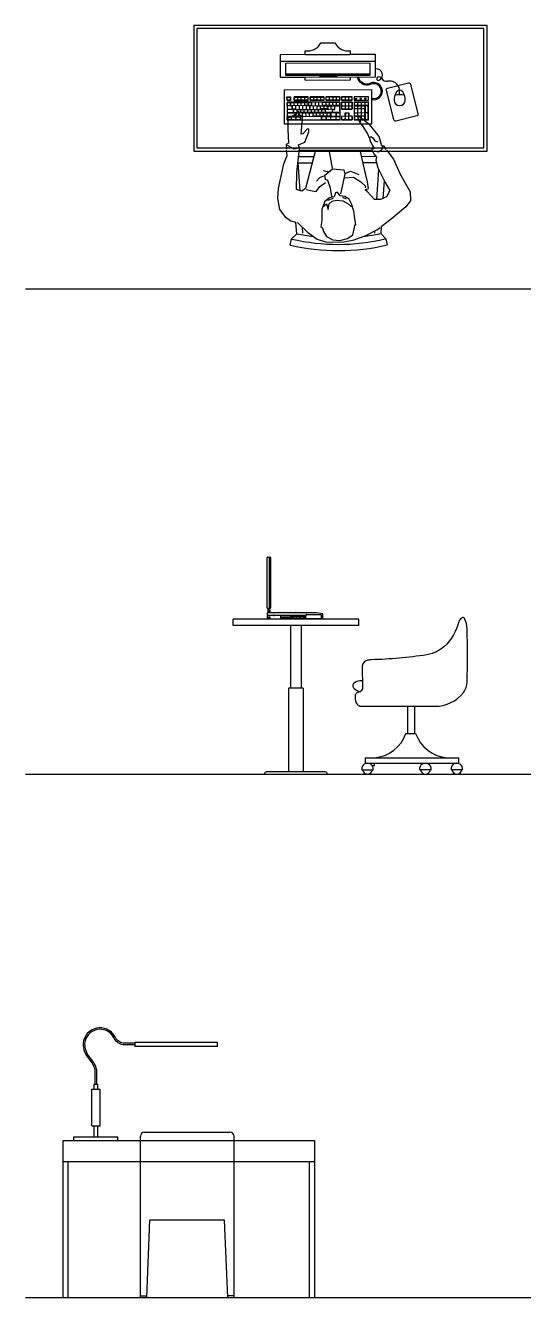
# Model space of a CAD drawing. Header units: millimetres. Extents: x 46 to 20372, y 30 to 14100.
# Drawn here: x 46 to 2423, y 7532 to 13607 of the extents above; entities that cross this region are included whole.
import ezdxf

# ---------------------------------------------------------------- set-up
doc = ezdxf.new("R2010")
doc.units = ezdxf.units.MM
doc.layers.get('0').update_dxf_attribs({"color": 250})

msp = doc.modelspace()

# ---------------------------------------------------------------- linework, layer by layer
for p, q in [((1455.5, 13523.8), (1523.2, 13524)), ((1261.6, 13435.9), (1717.5, 13436.7)), ((1381.4, 13467.7), (1381.4, 13486.2)), ((1381.4, 13467.7), (1594.3, 13468.1)), ((1597.5, 13468.1), (1597.4, 13486.6)), ((1287.2, 13375.8), (1692, 13376.4)), ((1381.6, 13360.8), (1717.6, 13361.3)), ((1381.6, 13346.2), (1381.6, 13360.8)), ((1381.6, 13346.2), (1597.7, 13346.6)), ((1597.7, 13346.6), (1597.7, 13361.1)), ((1281.7, 13300), (1697.8, 13300.7)), ((1281.9, 13134.9), (1281.7, 13300)), ((1294.4, 13266), (1311.3, 13266)), ((1294.5, 13249.1), (1294.4, 13266)), ((1311.3, 13249.2), (1294.5, 13249.1)), ((1295.4, 13265), (1310.3, 13265)), ((1295.4, 13250.1), (1295.4, 13265)), ((1310.3, 13250.1), (1295.4, 13250.1)), ((1310.3, 13265), (1310.3, 13250.1)), ((1311.3, 13266), (1311.3, 13249.2)), ((1395.4, 13266.2), (1328.1, 13266.1)), ((1328.1, 13266.1), (1328.1, 13249.2)), ((1328.1, 13249.2), (1395.4, 13249.3)), ((1329.1, 13265.1), (1394.4, 13265.2)), ((1329.1, 13250.2), (1329.1, 13265.1)), ((1394.4, 13250.3), (1329.1, 13250.2)), ((1343.9, 13265.1), (1344, 13250.3)), ((1360.8, 13265.1), (1360.8, 13250.3)), ((1379.6, 13250.3), (1379.6, 13265.2)), ((1394.4, 13265.2), (1394.4, 13250.3)), ((1395.4, 13249.3), (1395.4, 13266.2)), ((1471.8, 13266.3), (1404.5, 13266.2)), ((1404.5, 13266.2), (1404.5, 13249.3)), ((1404.5, 13249.3), (1471.9, 13249.5)), ((1405.5, 13265.2), (1437.2, 13265.3)), ((1405.5, 13250.4), (1405.5, 13265.2)), ((1437.2, 13250.4), (1405.5, 13250.4)), ((1420.4, 13265.2), (1420.4, 13250.4)), ((1437.2, 13265.3), (1437.2, 13250.4)), ((1439.2, 13265.3), (1470.9, 13265.3)), ((1470.9, 13250.5), (1439.2, 13250.4)), ((1454, 13265.3), (1454, 13250.4)), ((1470.9, 13265.3), (1470.9, 13250.5)), ((1471.9, 13249.5), (1471.8, 13266.3)), ((1547.1, 13266.4), (1479.8, 13266.3)), ((1479.8, 13266.3), (1479.8, 13249.5)), ((1479.8, 13249.5), (1547.1, 13249.6)), ((1480.8, 13265.3), (1512.5, 13265.4)), ((1480.8, 13250.5), (1480.8, 13265.3)), ((1495.7, 13250.5), (1480.8, 13250.5)), ((1497.6, 13250.5), (1497.6, 13265.4)), ((1512.5, 13250.5), (1497.6, 13250.5)), ((1514.5, 13250.5), (1514.5, 13265.4)), ((1514.5, 13265.4), (1546.1, 13265.4)), ((1546.2, 13250.6), (1514.5, 13250.5)), ((1529.3, 13265.4), (1529.3, 13250.6)), ((1546.1, 13265.4), (1546.2, 13250.6)), ((1547.1, 13249.6), (1547.1, 13266.4)), ((1605.6, 13266.5), (1555, 13266.4)), ((1555, 13266.4), (1555, 13249.6)), ((1555, 13249.6), (1605.7, 13249.7)), ((1556.1, 13250.6), (1556.1, 13265.5)), ((1556.1, 13265.5), (1604.6, 13265.5)), ((1604.6, 13250.7), (1556.1, 13250.6)), ((1573, 13250.6), (1572.9, 13265.5)), ((1589.8, 13250.7), (1589.8, 13265.5)), ((1604.6, 13265.5), (1604.6, 13250.7)), ((1605.7, 13249.7), (1605.6, 13266.5)), ((1683.6, 13266.6), (1614.9, 13266.5)), ((1614.9, 13266.5), (1614.9, 13249.7)), ((1614.9, 13249.7), (1683.6, 13249.8)), ((1620.2, 13258.5), (1620.2, 13256.1)), ((1620.2, 13258.5), (1628, 13258.5)), ((1620.2, 13256.1), (1628, 13256.1)), ((1628, 13256.1), (1628, 13258.5)), ((1649.9, 13258.6), (1642.1, 13258.6)), ((1642.1, 13258.6), (1642.1, 13256.1)), ((1642.1, 13256.1), (1649.9, 13256.1)), ((1649.9, 13256.1), (1649.9, 13258.6)), ((1672.8, 13258.6), (1665, 13258.6)), ((1665, 13258.6), (1665, 13256.2)), ((1665, 13256.2), (1672.8, 13256.2)), ((1672.8, 13256.2), (1672.8, 13258.6)), ((1683.6, 13249.8), (1683.6, 13266.6)), ((1697.8, 13300.7), (1698.1, 13135.6)), ((1831.5, 13301.1), (1832.5, 13301.1)), ((1832, 13276.5), (1832, 13297.7)), ((1832.5, 13297.7), (1832.5, 13301.1)), ((1547.2, 13240.9), (1294.5, 13240.5)), ((1294.5, 13240.5), (1294.6, 13155.4)), ((1318.6, 13222.7), (1295.4, 13222.7)), ((1295.4, 13222.7), (1295.5, 13208)), ((1295.5, 13239.6), (1327.1, 13239.6)), ((1295.5, 13224.7), (1295.5, 13239.6)), ((1385.8, 13223), (1295.5, 13224.7)), ((1295.5, 13208), (1318.6, 13208.1)), ((1325.1, 13206.1), (1295.5, 13206)), ((1295.5, 13206), (1295.5, 13191.1)), ((1295.5, 13191.1), (1325.2, 13191.2)), ((1333, 13188.8), (1295.5, 13188.8)), ((1295.5, 13188.8), (1295.6, 13173.9)), ((1310.3, 13239.6), (1310.3, 13224.8)), ((1312.3, 13224.8), (1312.3, 13239.6)), ((1318.6, 13208.1), (1318.6, 13222.7)), ((1320.5, 13208), (1320.4, 13222.8)), ((1335.3, 13208), (1320.5, 13208)), ((1325.2, 13191.2), (1325.1, 13206.1)), ((1326.9, 13206.1), (1352.1, 13208)), ((1326.9, 13191.2), (1326.9, 13206.1)), ((1366.7, 13188.8), (1326.9, 13191.2)), ((1329.1, 13239.6), (1344, 13239.7)), ((1329.1, 13224.8), (1329.1, 13239.6)), ((1333, 13173.9), (1333, 13188.8)), ((1344.4, 13191.2), (1334.8, 13180.1)), ((1335, 13188.7), (1335.6, 13156.5)), ((1335.3, 13222.9), (1335.3, 13208)), ((1341.7, 13206.1), (1341.7, 13191.3)), ((1343.7, 13206.1), (1459.5, 13206.3)), ((1343.7, 13191.3), (1343.7, 13206.1)), ((1350.3, 13195.8), (1344.4, 13191.2)), ((1346, 13239.7), (1377.6, 13239.7)), ((1346, 13224.8), (1346, 13239.7)), ((1349.9, 13188.8), (1349.9, 13173.9)), ((1358, 13175.5), (1350.3, 13195.8)), ((1352.1, 13222.9), (1352.1, 13208)), ((1354.1, 13208.1), (1354.1, 13222.9)), ((1360.5, 13191.3), (1360.5, 13206.1)), ((1375.4, 13191.3), (1360.5, 13191.3)), ((1360.8, 13239.7), (1360.8, 13224.8)), ((1362.8, 13224.8), (1362.8, 13239.7)), ((1366.7, 13188.8), (1366.7, 13173.9)), ((1368.7, 13188.8), (1501.4, 13189)), ((1368.7, 13173.9), (1368.7, 13188.8)), ((1368.9, 13222.9), (1369, 13208.1)), ((1375.4, 13206.2), (1375.4, 13191.3)), ((1495.2, 13191.5), (1375.4, 13191.3)), ((1377.6, 13239.7), (1377.7, 13224.9)), ((1379.6, 13239.7), (1411.3, 13239.8)), ((1394.5, 13224.9), (1379.6, 13224.9)), ((1383.5, 13188.8), (1383.6, 13174)), ((1385.8, 13223), (1385.8, 13208.1)), ((1387.7, 13223), (1461.8, 13225)), ((1392.2, 13206.2), (1392.2, 13191.3)), ((1394.2, 13191.3), (1394.2, 13206.2)), ((1394.5, 13239.7), (1394.5, 13224.9)), ((1396.5, 13224.9), (1396.4, 13239.7)), ((1411.3, 13224.9), (1396.5, 13224.9)), ((1402.4, 13174), (1402.4, 13188.9)), ((1402.6, 13223), (1402.6, 13208.1)), ((1404.6, 13208.1), (1404.6, 13223)), ((1409, 13206.2), (1409.1, 13191.4)), ((1411.3, 13239.8), (1411.3, 13224.9)), ((1413.3, 13224.9), (1413.3, 13239.8)), ((1417.2, 13188.9), (1417.2, 13174)), ((1419.4, 13223), (1419.5, 13208.2)), ((1425.9, 13206.2), (1425.9, 13191.4)), ((1430.1, 13224.9), (1430.1, 13239.8)), ((1434, 13188.9), (1434.1, 13174.1)), ((1436.3, 13223), (1436.3, 13208.2)), ((1438.2, 13223), (1453.1, 13223.1)), ((1444.7, 13191.4), (1444.7, 13206.3)), ((1445, 13239.8), (1445, 13225)), ((1447, 13225), (1446.9, 13239.8)), ((1450.9, 13188.9), (1450.9, 13174.1)), ((1452.8, 13188.9), (1467.7, 13189)), ((1453.1, 13223.1), (1453.1, 13208.2)), ((1455.1, 13223.1), (1486.7, 13223.1)), ((1455.1, 13208.2), (1455.1, 13223.1)), ((1486.8, 13208.3), (1455.1, 13208.2)), ((1459.5, 13206.3), (1459.5, 13191.4)), ((1459.5, 13206.3), (1478.3, 13206.3)), ((1463.8, 13239.9), (1478.6, 13239.9)), ((1463.8, 13225), (1463.8, 13239.9)), ((1512.3, 13225.1), (1463.8, 13225)), ((1467.7, 13189), (1467.7, 13174.1)), ((1471.9, 13208.2), (1471.9, 13223.1)), ((1476.4, 13206.3), (1476.4, 13191.5)), ((1478.3, 13206.3), (1520.4, 13208.3)), ((1480.6, 13225), (1480.6, 13239.9)), ((1480.6, 13239.9), (1495.4, 13239.9)), ((1484.5, 13189), (1484.5, 13174.1)), ((1486.7, 13223.1), (1486.8, 13208.3)), ((1488.7, 13223.1), (1520.4, 13223.2)), ((1488.7, 13223.1), (1488.8, 13206.8)), ((1510, 13191.5), (1495.2, 13191.5)), ((1495.4, 13239.9), (1495.5, 13225.1)), ((1497.4, 13239.9), (1512.3, 13239.9)), ((1497.4, 13225.1), (1497.4, 13239.9)), ((1503.3, 13156.8), (1501.4, 13189)), ((1529.2, 13189), (1503.3, 13188.9)), ((1503.3, 13188.9), (1503.3, 13174.6)), ((1505.6, 13208.3), (1505.6, 13223.1)), ((1510, 13206.4), (1510, 13191.5)), ((1511.6, 13191.6), (1511.6, 13206.3)), ((1511.6, 13206.3), (1522.3, 13206.3)), ((1546.3, 13191.6), (1511.9, 13191.6)), ((1512.3, 13239.9), (1512.3, 13225.1)), ((1514.3, 13239.9), (1545.9, 13240)), ((1529.1, 13225.1), (1514.3, 13225.1)), ((1520.4, 13223.2), (1520.4, 13208.3)), ((1522.2, 13223.1), (1545.9, 13223.2)), ((1522.3, 13206.3), (1522.2, 13223.1)), ((1529.1, 13240), (1529.1, 13225.1)), ((1529.2, 13174.6), (1529.2, 13189)), ((1546, 13225.1), (1531.1, 13225.1)), ((1531.4, 13189.1), (1546.2, 13189.1)), ((1531.4, 13174.2), (1531.4, 13189.1)), ((1545.9, 13240), (1546, 13225.1)), ((1546.2, 13223.2), (1546.3, 13191.6)), ((1546.2, 13189.1), (1546.3, 13174.2)), ((1547.4, 13155.8), (1547.2, 13240.9)), ((1605.8, 13241.4), (1555, 13241.3)), ((1555, 13241.3), (1555, 13206.9)), ((1555, 13206.9), (1605.9, 13207)), ((1556.2, 13225.2), (1556.1, 13240)), ((1556.1, 13240), (1571, 13240)), ((1556.2, 13222.9), (1604.7, 13223)), ((1556.2, 13208), (1556.2, 13222.9)), ((1604.7, 13208.1), (1556.2, 13208)), ((1573.1, 13189.1), (1571.1, 13157.1)), ((1572.1, 13190), (1588.9, 13190.1)), ((1572.1, 13173.4), (1572.1, 13190)), ((1573, 13240), (1587.8, 13240.1)), ((1573, 13208.1), (1573, 13240)), ((1573.1, 13189.1), (1587.9, 13189.1)), ((1587.9, 13189.1), (1587.9, 13174.2)), ((1588.9, 13190.1), (1588.9, 13173.4)), ((1589.8, 13240.1), (1604.7, 13240.1)), ((1589.8, 13225.2), (1589.8, 13240.1)), ((1589.9, 13208.1), (1589.8, 13222.9)), ((1604.7, 13240.1), (1604.7, 13225.2)), ((1604.7, 13223), (1604.7, 13208.1)), ((1605.9, 13207), (1605.8, 13241.4)), ((1683.5, 13241.5), (1614.7, 13241.4)), ((1614.7, 13241.4), (1614.9, 13155.7)), ((1616.3, 13239.9), (1664.8, 13240)), ((1616.3, 13225.1), (1616.3, 13239.9)), ((1631.2, 13225.1), (1616.3, 13225.1)), ((1616.3, 13223), (1648, 13223)), ((1616.4, 13174.3), (1616.3, 13223)), ((1648, 13208.2), (1616.4, 13208.1)), ((1616.4, 13189.1), (1631.2, 13189.2)), ((1631.2, 13239.9), (1631.2, 13225.1)), ((1681.7, 13225.2), (1633.2, 13225.1)), ((1633.2, 13174.3), (1633.2, 13223)), ((1633.2, 13189.2), (1664.9, 13191.4)), ((1648, 13240), (1648, 13225.1)), ((1648, 13223), (1648.1, 13174.3)), ((1650, 13225.1), (1650, 13240)), ((1650, 13223), (1664.8, 13223.1)), ((1664.9, 13208.2), (1650, 13208.2)), ((1664.8, 13223.1), (1664.9, 13174.4)), ((1666.8, 13240), (1681.6, 13240)), ((1666.8, 13225.1), (1666.8, 13240)), ((1666.8, 13223), (1666.9, 13157.6)), ((1681.6, 13223), (1666.8, 13223)), ((1681.7, 13189.2), (1666.8, 13189.2)), ((1681.6, 13240), (1681.7, 13225.2)), ((1681.7, 13157.6), (1681.6, 13223)), ((1683.7, 13155.9), (1683.5, 13241.5)), ((1698.1, 13135.6), (1281.9, 13134.9)), ((1294.6, 13155.4), (1547.4, 13155.8)), ((1295.5, 13171.3), (1356.6, 13171.4)), ((1295.5, 13156.5), (1295.5, 13171.3)), ((1335.6, 13156.5), (1295.5, 13156.5)), ((1295.6, 13173.9), (1333, 13173.9)), ((1298.4, 13165), (1298.1, 13110.8)), ((1316.7, 13170.5), (1298.4, 13165)), ((1316.5, 13156.5), (1316.5, 13171.4)), ((1322.5, 13177.2), (1316.7, 13170.5)), ((1334.8, 13180.1), (1322.5, 13177.2)), ((1349.9, 13173.9), (1335.1, 13173.9)), ((1337.5, 13156.5), (1337.5, 13171.4)), ((1356.6, 13156.6), (1337.5, 13156.5)), ((1366.7, 13173.9), (1351.9, 13173.9)), ((1356.6, 13171.4), (1356.6, 13156.6)), ((1370.5, 13176.4), (1358, 13175.5)), ((1459.5, 13171.6), (1358.6, 13171.4)), ((1358.6, 13171.4), (1358.7, 13156.6)), ((1358.7, 13156.6), (1459.5, 13156.8)), ((1362.2, 13088.3), (1370.5, 13176.4)), ((1467.7, 13174.1), (1419.2, 13174)), ((1459.5, 13156.8), (1459.5, 13171.6)), ((1461.2, 13171.6), (1501.3, 13171.7)), ((1461.2, 13156.7), (1461.2, 13171.6)), ((1501.4, 13156.8), (1461.2, 13156.7)), ((1501.4, 13174.2), (1469.7, 13174.1)), ((1480.3, 13171.6), (1480.4, 13156.8)), ((1482.2, 13156.8), (1482.2, 13171.6)), ((1501.3, 13171.7), (1501.4, 13156.8)), ((1503.3, 13174.6), (1546.3, 13174.2)), ((1503.3, 13171.7), (1526.8, 13171.7)), ((1526.8, 13156.9), (1503.3, 13156.8)), ((1526.8, 13171.7), (1526.8, 13156.9)), ((1528.5, 13171.7), (1546.2, 13171.7)), ((1528.5, 13156.9), (1528.5, 13171.7)), ((1546.3, 13156.9), (1528.5, 13156.9)), ((1546.2, 13171.7), (1546.3, 13156.9)), ((1554.9, 13173.4), (1555, 13155.6)), ((1604.8, 13172), (1554.9, 13173.4)), ((1555, 13155.6), (1606.1, 13155.7)), ((1556.3, 13157.1), (1556.3, 13171.9)), ((1571.1, 13157.1), (1556.3, 13157.1)), ((1573.1, 13157.1), (1573.1, 13171.9)), ((1604.8, 13157.1), (1573.1, 13157.1)), ((1587.9, 13172), (1588, 13157.1)), ((1606.1, 13173.5), (1588.9, 13173.4)), ((1604.8, 13172), (1604.8, 13157.1)), ((1606.1, 13155.7), (1606.1, 13173.5)), ((1614.9, 13155.7), (1683.7, 13155.9)), ((1648.1, 13174.3), (1616.4, 13174.3)), ((1648.1, 13172.4), (1616.4, 13172.3)), ((1616.4, 13172.3), (1616.4, 13157.4)), ((1616.4, 13157.4), (1648.1, 13157.5)), ((1637.4, 13172.7), (1631.7, 13166)), ((1631.7, 13166), (1647.5, 13148.4)), ((1647.5, 13148.4), (1637, 13149.7)), ((1637, 13149.7), (1653, 13130)), ((1690.3, 13132.7), (1637.4, 13172.7)), ((1648.1, 13157.5), (1648.1, 13172.4)), ((1664.9, 13174.4), (1650.1, 13174.3)), ((1650.1, 13157.5), (1650.1, 13172.4)), ((1664.9, 13157.6), (1650.1, 13157.5)), ((1653, 13130), (1678.8, 13090.2)), ((1664.9, 13172.4), (1664.9, 13157.6)), ((1666.9, 13157.6), (1681.7, 13157.6)), ((1733.9, 13077.5), (1690.3, 13132.7)), ((1298.1, 13110.8), (1300.8, 13044.2)), ((1370.5, 13088.9), (1362.2, 13088.3)), ((1391.7, 13113.3), (1370.5, 13088.9)), ((1379.6, 13049.9), (1398.9, 13099.2)), ((1398, 13111.7), (1391.7, 13113.3)), ((1398.9, 13099.2), (1398, 13111.7)), ((1678.8, 13090.2), (1688.7, 13067.9)), ((1688.7, 13067.9), (1691.7, 13055.7)), ((1690.1, 13071), (1696, 13076.7)), ((1696, 13076.7), (1703.9, 13069.8)), ((1703.9, 13069.8), (1714.4, 13055.8)), ((1747.5, 13032.6), (1733.9, 13077.5)), ((1300.8, 13044.2), (1290.7, 13039.3)), ((1290.7, 13039.3), (1292.4, 13016.6)), ((1294.6, 12985.4), (1292.7, 13011.3)), ((1327.9, 13015.9), (1296.4, 13033.5)), ((1346.2, 13021.4), (1327.9, 13015.9)), ((1342, 12905.4), (1354.7, 13018.9)), ((1349.2, 13037.3), (1379.6, 13049.9)), ((1354.7, 13018.9), (1349.2, 13037.3)), ((1353.9, 13011.4), (1699.2, 13011.9)), ((1430.4, 13011.5), (1382.9, 12829.1)), ((1494.6, 13011.6), (1498, 12995.8)), ((1663.9, 12920.2), (1643.8, 13011.8)), ((1691.7, 13055.7), (1701.5, 13035.5)), ((1710.8, 13021.6), (1699, 13012.4)), ((1699, 13012.4), (1708.6, 12994.3)), ((1701.5, 13035.5), (1710.8, 13021.6)), ((1728.9, 13002), (1709.8, 13006.9)), ((1714.4, 13055.8), (1728.5, 13051.5)), ((1744.9, 13011.5), (1728.9, 13002)), ((1749.9, 13028.6), (1744.9, 13011.5)), ((1758, 13031.2), (1747.5, 13032.6)), ((1768.2, 13015.1), (1758, 13031.2)), ((1770.1, 13012), (1776.8, 13001.3)), ((1253.8, 12828.1), (1278.6, 12946.7)), ((1278.6, 12946.7), (1294.6, 12985.4)), ((1356.8, 12818.1), (1347.7, 12951.4)), ((1348.5, 12951.4), (1414.8, 12951.5)), ((1350.5, 12981.4), (1422.6, 12981.5)), ((1498, 12995.8), (1509.3, 12925.8)), ((1650.4, 12981.9), (1719.3, 12982)), ((1657, 12951.9), (1722, 12952)), ((1708.6, 12994.3), (1722.2, 12978.6)), ((1722.2, 12978.6), (1719.1, 12963.8)), ((1719.1, 12963.8), (1728, 12926.9)), ((1776.8, 13001.3), (1802.2, 12967.7)), ((1802.2, 12967.7), (1834.4, 12897)), ((1339.6, 12823.9), (1342, 12905.4)), ((1468.3, 12887.4), (1450.1, 12879.8)), ((1494.1, 12905.9), (1466.6, 12912.3)), ((1474.3, 12892), (1511.7, 12921.8)), ((1477.8, 12871.4), (1474.3, 12892)), ((1511.7, 12921.8), (1566.2, 12917.3)), ((1569.8, 12896.7), (1549.4, 12803.5)), ((1566.2, 12917.3), (1569.8, 12896.7)), ((1571, 12880.1), (1612.4, 12883.1)), ((1575.7, 12901.3), (1597.9, 12911.3)), ((1597.9, 12911.3), (1636.5, 12895.3)), ((1612.4, 12883.1), (1647.4, 12860.6)), ((1678.6, 12860.8), (1663.9, 12920.2)), ((1731.5, 12919.8), (1722.1, 12775.6)), ((1728, 12926.9), (1762.3, 12856.4)), ((1834.4, 12897), (1882.1, 12812.8)), ((1251, 12780), (1253.8, 12828.1)), ((1365.2, 12815.3), (1339.6, 12823.9)), ((1382.9, 12829.1), (1365.2, 12815.3)), ((1385.5, 12823), (1415.1, 12816.8)), ((1434, 12814), (1451, 12838.2)), ((1450.1, 12879.8), (1434.6, 12864.1)), ((1451, 12838.2), (1478.9, 12856.8)), ((1488.6, 12865.9), (1477.8, 12871.4)), ((1501.7, 12829.3), (1488.6, 12865.9)), ((1508.7, 12790.2), (1501.7, 12829.3)), ((1647.4, 12860.6), (1669.7, 12839.3)), ((1666.8, 12822.4), (1683.1, 12827.7)), ((1677.7, 12814.8), (1666.8, 12822.4)), ((1669.7, 12839.3), (1668.3, 12830.8)), ((1683.1, 12827.7), (1678.6, 12860.8)), ((1758, 12865.2), (1752.5, 12780.6)), ((1762.3, 12856.4), (1785.8, 12818.4)), ((1261, 12728.6), (1251, 12780)), ((1415.1, 12816.8), (1434, 12814)), ((1474.9, 12766.9), (1460.3, 12730)), ((1496.7, 12783), (1474.9, 12766.9)), ((1489.6, 12773), (1515.7, 12781.9)), ((1494.9, 12755.9), (1509.9, 12767.6)), ((1519, 12789.1), (1496.7, 12783)), ((1509.9, 12767.6), (1530.6, 12772.6)), ((1526.1, 12808.1), (1519, 12789.1)), ((1536, 12810.2), (1526.1, 12808.1)), ((1530.6, 12772.6), (1560.7, 12769.5)), ((1548, 12793.4), (1536, 12810.2)), ((1571.2, 12790.5), (1548, 12793.4)), ((1559, 12786.4), (1576.4, 12779.2)), ((1560.7, 12769.5), (1586.4, 12755.4)), ((1590.9, 12777.3), (1571.2, 12790.5)), ((1602.9, 12755.2), (1590.9, 12777.3)), ((1711.8, 12775.6), (1677.7, 12814.8)), ((1741, 12775.6), (1711.8, 12775.6)), ((1769.3, 12788.1), (1741, 12775.6)), ((1785.8, 12818.4), (1769.3, 12788.1)), ((1883.1, 12769.1), (1862.3, 12740.5)), ((1882.1, 12812.8), (1883.1, 12769.1)), ((1290.9, 12689), (1261, 12728.6)), ((1460.3, 12730), (1460.6, 12676.2)), ((1466, 12741.5), (1482.6, 12755)), ((1482.6, 12755), (1491.6, 12727.5)), ((1491.6, 12727.5), (1494.9, 12755.9)), ((1586.4, 12755.4), (1601.5, 12740.7)), ((1613.7, 12720.6), (1602.9, 12755.2)), ((1618.3, 12685.4), (1613.7, 12720.6)), ((1862.3, 12740.5), (1791.5, 12681.2)), ((1313, 12671.8), (1290.9, 12689)), ((1337.1, 12666.1), (1313, 12671.8)), ((1340.7, 12612.6), (1337.1, 12666.1)), ((1341.1, 12665.2), (1346.9, 12663.8)), ((1346.9, 12663.8), (1391.8, 12619.1)), ((1370.7, 12614.7), (1368.8, 12642)), ((1460.6, 12676.2), (1456.5, 12646.7)), ((1456.5, 12646.7), (1463.1, 12640.9)), ((1463.1, 12640.9), (1468.6, 12622.5)), ((1609.3, 12607.6), (1617.3, 12641.6)), ((1617.3, 12641.6), (1618.5, 12654.2)), ((1622.6, 12654.5), (1618.3, 12685.4)), ((1618.5, 12654.2), (1622.6, 12654.5)), ((1726.3, 12632.7), (1739.6, 12642.6)), ((1743.7, 12645.7), (1741.6, 12613.3)), ((1791.5, 12681.2), (1743.7, 12645.7)), ((1309.4, 12558.1), (1316.2, 12587.3)), ((1316.2, 12587.3), (1340.7, 12612.6)), ((1391.8, 12619.1), (1437.9, 12587)), ((1437.9, 12587), (1482.7, 12571.4)), ((1468.6, 12622.5), (1482.9, 12598.5)), ((1482.9, 12598.5), (1513.1, 12584)), ((1513.1, 12584), (1546.7, 12580.2)), ((1546.7, 12580.2), (1583.5, 12589.1)), ((1565.9, 12573.2), (1615.2, 12583)), ((1583.5, 12589.1), (1609.3, 12607.6)), ((1615.2, 12583), (1670, 12603.7)), ((1670, 12603.7), (1726.3, 12632.7)), ((1712.3, 12625.5), (1711.6, 12615.2)), ((1741.6, 12613.3), (1766.2, 12588.1)), ((1766.2, 12588.1), (1773.1, 12558.9)), ((1482.7, 12571.4), (1565.9, 12573.2)), ((46.1, 12349.5), (20372.3, 12349.5)), ((1199.4, 10825.3), (1199.4, 11065.3)), ((1202.4, 11068.3), (1213.4, 11068.3)), ((1209.4, 11068.3), (1209.4, 10802.3)), ((1216.4, 11065.3), (1216.4, 10825.3)), ((1213.4, 10822.3), (1202.4, 10822.3)), ((1203.4, 10822.3), (1203.4, 10802.3)), ((1211.4, 10814.3), (1211.4, 10822.3)), ((1636.8, 10771.7), (1036.8, 10771.7)), ((1036.8, 10741.7), (1036.8, 10771.7)), ((1434.9, 10802.3), (1199.4, 10802.3)), ((1199.4, 10802.3), (1199.4, 10772.3)), ((1229.5, 10789.6), (1199.4, 10789.6)), ((1205.2, 10779.6), (1207.5, 10781.8)), ((1205.2, 10779.8), (1205.2, 10779.2)), ((1205.5, 10778.1), (1209.3, 10781.8)), ((1206.5, 10777.3), (1211, 10781.8)), ((1212.8, 10781.8), (1207.2, 10781.8)), ((1207.2, 10777.2), (1212.8, 10777.2)), ((1208.1, 10777.2), (1212.8, 10781.8)), ((1209.9, 10777.2), (1214.1, 10781.4)), ((1211.6, 10777.2), (1214.8, 10780.3)), ((1213.6, 10777.3), (1214.7, 10778.4)), ((1214.8, 10779.2), (1214.8, 10779.8)), ((1231, 10789.5), (1232.8, 10791.2)), ((1231.8, 10788.4), (1233.8, 10790.5)), ((1384.6, 10789.6), (1235.5, 10789.6)), ((1243.3, 10802.3), (1243.8, 10803.7)), ((1257.3, 10803.7), (1257.8, 10802.3)), ((1261.3, 10802.3), (1261.8, 10803.7)), ((1263.3, 10789.6), (1263.3, 10781.3)), ((1263.3, 10781.3), (1318.2, 10781.6)), ((1264.7, 10777.1), (1265.5, 10778)), ((1264.9, 10775.6), (1267, 10777.7)), ((1266.2, 10775.1), (1267.6, 10776.5)), ((1267.3, 10785.9), (1267.3, 10789.6)), ((1271.3, 10785.9), (1271.3, 10789.6)), ((1274.6, 10776.4), (1276.2, 10778.1)), ((1275.2, 10775.4), (1277.3, 10777.4)), ((1275.3, 10803.7), (1275.8, 10802.3)), ((1279.3, 10802.3), (1279.8, 10803.7)), ((1279.3, 10785.9), (1279.3, 10789.6)), ((1283.8, 10785.9), (1283.8, 10789.6)), ((1284.7, 10776), (1286.7, 10778)), ((1285.7, 10775.2), (1287.5, 10777)), ((1287.8, 10785.9), (1287.8, 10789.6)), ((1293.3, 10803.7), (1293.8, 10802.3)), ((1294.4, 10773.7), (1294.4, 10779.7)), ((1294.4, 10779.7), (1318.2, 10776.5)), ((1295.3, 10785.9), (1295.3, 10789.6)), ((1297.3, 10802.3), (1297.8, 10803.7)), ((1299.8, 10785.9), (1299.8, 10789.6)), ((1303.3, 10785.9), (1303.3, 10789.6)), ((1307.8, 10785.9), (1307.8, 10789.6)), ((1311.3, 10803.7), (1311.8, 10802.3)), ((1313.6, 10775.2), (1313.6, 10789.6)), ((1315.3, 10802.3), (1315.8, 10803.7)), ((1319.5, 10789.6), (1319.5, 10775.2)), ((1321.8, 10788.3), (1323.1, 10789.6)), ((1321.8, 10786.6), (1324.9, 10789.6)), ((1321.8, 10775.2), (1321.8, 10789.6)), ((1321.8, 10784.8), (1323.7, 10786.7)), ((1321.8, 10783), (1323.7, 10784.9)), ((1321.8, 10781.3), (1324.2, 10783.6)), ((1321.8, 10779.5), (1325.1, 10782.7)), ((1321.8, 10775.9), (1323.7, 10777.8)), ((1322.8, 10775.2), (1324.5, 10776.8)), ((1324.5, 10775.2), (1325.5, 10776.2)), ((1374.1, 10782.7), (1324.7, 10782.7)), ((1324.7, 10776.2), (1374.1, 10776.2)), ((1325.6, 10788.6), (1326.6, 10789.6)), ((1326.1, 10782), (1326.8, 10782.7)), ((1328.1, 10775.2), (1329.1, 10776.2)), ((1329.2, 10788.6), (1330.2, 10789.6)), ((1329.3, 10803.7), (1329.8, 10802.3)), ((1329.7, 10782), (1330.4, 10782.7)), ((1329.8, 10775.2), (1330.8, 10776.2)), ((1330.9, 10788.6), (1331.9, 10789.6)), ((1331.6, 10775.2), (1332.6, 10776.2)), ((1333.2, 10782), (1333.9, 10782.7)), ((1333.3, 10802.3), (1333.8, 10803.7)), ((1333.4, 10775.2), (1334.4, 10776.2)), ((1334.5, 10788.6), (1335.5, 10789.6)), ((1335.1, 10775.2), (1336.1, 10776.2)), ((1336.2, 10788.6), (1337.2, 10789.6)), ((1336.9, 10775.2), (1337.9, 10776.2)), ((1338.5, 10782), (1339.2, 10782.7)), ((1339.8, 10788.6), (1340.8, 10789.6)), ((1340.5, 10775.2), (1341.5, 10776.2)), ((1343.3, 10788.6), (1344.3, 10789.6)), ((1345.1, 10788.6), (1346.1, 10789.6)), ((1345.6, 10782), (1346.3, 10782.7)), ((1345.8, 10775.2), (1346.8, 10776.2)), ((1347.3, 10803.7), (1347.8, 10802.3)), ((1348.6, 10788.6), (1349.6, 10789.6)), ((1349.3, 10775.2), (1350.3, 10776.2)), ((1350.4, 10788.6), (1351.4, 10789.6)), ((1350.9, 10782), (1351.6, 10782.7)), ((1351.1, 10775.2), (1352.1, 10776.2)), ((1352.7, 10782), (1353.3, 10782.7)), ((1355.7, 10788.6), (1356.7, 10789.6)), ((1356.2, 10782), (1356.9, 10782.7)), ((1356.4, 10775.2), (1357.4, 10776.2)), ((1357.5, 10788.6), (1358.5, 10789.6)), ((1358, 10782), (1358.6, 10782.7)), ((1358.1, 10775.2), (1359.1, 10776.2)), ((1359.9, 10775.2), (1360.9, 10776.2)), ((1361, 10788.6), (1362, 10789.6)), ((1361.7, 10775.2), (1362.7, 10776.2)), ((1362.8, 10788.6), (1363.8, 10789.6)), ((1363.3, 10782), (1363.9, 10782.7)), ((1364.5, 10788.6), (1365.5, 10789.6)), ((1365.2, 10775.2), (1366.2, 10776.2)), ((1366.8, 10782), (1367.5, 10782.7)), ((1368.1, 10788.6), (1369.1, 10789.6)), ((1368.7, 10775.2), (1369.7, 10776.2)), ((1370.5, 10775.2), (1371.5, 10776.2)), ((1371.6, 10788.6), (1372.6, 10789.6)), ((1372.1, 10782), (1372.8, 10782.7)), ((1372.3, 10775.2), (1373.3, 10776.2)), ((1373.4, 10788.6), (1374.4, 10789.6)), ((1373.9, 10782), (1377, 10785.2)), ((1374, 10775.2), (1377, 10778.1)), ((1374.4, 10787.9), (1376.1, 10789.6)), ((1374.7, 10781.1), (1377, 10783.4)), ((1375.1, 10786.8), (1377, 10788.7)), ((1375.1, 10787.6), (1375.1, 10783.7)), ((1375.1, 10779.8), (1377, 10781.7)), ((1375.1, 10777.2), (1375.1, 10781)), ((1375.8, 10775.2), (1377, 10776.4)), ((1377, 10789.6), (1377, 10775.2)), ((1384.6, 10773.3), (1384.6, 10789.6)), ((1388.4, 10774.2), (1462.4, 10774.3)), ((1389.6, 10794.6), (1455.2, 10794.6)), ((1463.3, 10796.9), (1435.8, 10802.1)), ((1458.2, 10791.6), (1458.2, 10774.3)), ((1465.4, 10777.3), (1465.4, 10794.1)), ((1636.8, 10741.7), (1636.8, 10771.7)), ((1636.8, 10741.7), (1036.8, 10741.7)), ((1311.8, 10741.7), (1311.8, 10441.7)), ((1361.8, 10741.7), (1361.8, 10441.7)), ((1301.8, 10441.7), (1301.8, 10041.7)), ((1371.8, 10441.7), (1301.8, 10441.7)), ((1371.8, 10441.7), (1371.8, 10041.7)), ((1868.8, 10355.4), (1868.8, 10226.1)), ((1903.3, 10355.4), (1903.3, 10226.1)), ((1862.3, 10226.1), (1908.2, 10226.1)), ((1668.6, 10109.7), (2115, 10109.7)), ((1668.6, 10083.7), (1668.6, 10109.7)), ((2115, 10083.7), (2115, 10109.7)), ((46.1, 10031.7), (20372.3, 10031.7)), ((1476.8, 10041.7), (1196.8, 10041.7)), ((1650.9, 10051.4), (1706.3, 10051.4)), ((1668.6, 10083.7), (2115, 10083.7)), ((1711.5, 10071.7), (1701.6, 10071.7)), ((1711.5, 10071.7), (1711.5, 10083.7)), ((1982.7, 10051.4), (1927.3, 10051.4)), ((2132.7, 10051.4), (2077.3, 10051.4)), ((570, 8751.8), (962, 8751.8)), ((570, 8729.4), (570, 8751.8)), ((962, 8729.4), (962, 8751.8)), ((570, 8745.9), (512, 8745.9)), ((570, 8738.9), (512, 8738.9)), ((570, 8732.9), (962, 8732.9)), ((379.2, 8551.2), (379.2, 8618.1)), ((386.2, 8551.2), (386.2, 8618.9)), ((363.4, 8526.7), (401.9, 8526.7)), ((363.4, 8351.7), (363.4, 8526.7)), ((373.9, 8526.7), (373.9, 8551.2)), ((373.9, 8551.2), (391.4, 8551.2)), ((391.4, 8526.7), (391.4, 8551.2)), ((401.9, 8351.7), (401.9, 8526.7)), ((363.4, 8351.7), (401.9, 8351.7)), ((373.9, 8299.2), (373.9, 8351.7)), ((391.4, 8299.2), (391.4, 8351.7)), ((225.3, 7531.7), (225.3, 8281.7)), ((225.3, 8281.7), (1425.3, 8281.7)), ((277.7, 8299.2), (487.7, 8299.2)), ((277.7, 8281.7), (277.7, 8299.2)), ((487.7, 8281.7), (487.7, 8299.2)), ((594.8, 7531.7), (594.8, 8301.7)), ((614.8, 8321.7), (1021.6, 8321.7)), ((1041.6, 7531.7), (1041.6, 8301.7)), ((1425.3, 8281.7), (1425.3, 7531.7)), ((225.3, 8181.7), (1425.3, 8181.7)), ((250.3, 7531.7), (250.3, 8181.7)), ((1400.3, 8181.7), (1400.3, 7531.7)), ((624.8, 7531.7), (639.8, 7901.4)), ((996.6, 7901.4), (639.8, 7901.4)), ((1011.6, 7531.7), (996.6, 7901.4)), ((594.8, 7540.3), (624.8, 7540.3)), ((1041.6, 7540.3), (1011.6, 7540.3)), ((46.1, 7531.7), (20372.3, 7531.7))]:
    msp.add_line(p, q)
for points in [[(2249.1, 13007.1), (2249.1, 13607.1), (849.1, 13607.1), (849.1, 13007.1)], [(2234.1, 13022.1), (2234.1, 13592.1), (864.1, 13592.1), (864.1, 13022.1)], [(1692, 13369.8), (1691.9, 13426.3), (1287.2, 13425.7), (1287.3, 13369.1)], [(1494.2, 13363.4), (1511.1, 13363.5), (1511.1, 13366), (1494.2, 13365.9)], [(1515.7, 13363.5), (1532.5, 13363.5), (1532.5, 13366), (1515.7, 13366)], [(1451.4, 13363.4), (1468.2, 13363.4), (1468.2, 13365.9), (1451.4, 13365.9)], [(1472.8, 13363.4), (1489.6, 13363.4), (1489.6, 13365.9), (1472.8, 13365.9)]]:
    msp.add_lwpolyline(points, close=True)
for points in [[(1381.4, 13467.7), (1261.5, 13467.5), (1261.7, 13360.6), (1381.6, 13360.8)], [(1717.6, 13361.3), (1717.4, 13468.3), (1597.5, 13468.1)]]:
    msp.add_lwpolyline(points)
for points in [[(1697.9, 13259.3, 1.506492), (1692, 13325.1, -0.49467), (1631.3, 13361.2)], [(1697.9, 13254, 1.469521), (1689.9, 13329.7, -0.488216), (1636.3, 13361.2)], [(2001.8, 10355.4, 0.231847), (2136.5, 10421.4, 0.160183), (2154, 10470.7, 0.012081), (2154, 10726.2, 0.109392), (2142, 10774.7, 0.379079), (2130.2, 10778.4, 0.197903), (2114, 10759.6), (2104.3, 10730, -0.188841), (2012.9, 10618.9, -0.090572), (1960.4, 10601.1, -0.029188), (1698, 10577.6, 0.037496), (1680.8, 10575.8, 0.318476), (1653.4, 10547.6), (1655, 10445.3, -0.256197), (1644.1, 10424.6), (1632.3, 10421, 0.238702), (1620.4, 10410.3, 0.160431), (1624.7, 10372.6, 0.169935), (1641.9, 10355.4), (2001.8, 10355.4)], [(1654.5, 10477.7), (1641.4, 10477.1, 0.162131), (1614.9, 10466.7, 0.461185), (1614.6, 10440.1, 0.103329), (1644.1, 10424.6, 0.179132)], [(512, 8745.9, -0.236991), (472.8, 8779, 0.736325), (321.6, 8745.6, 0.20517), (350.6, 8671.2, 0.20517)], [(512, 8738.9, -0.246547), (466.6, 8775.7, 0.733756), (328.6, 8745.3, 0.209171), (356.9, 8674.6, 0.209171)]]:
    msp.add_lwpolyline(points, format="xyb")
msp.add_lwpolyline([(1774.1, 13307.4), (1874.1, 13332.7, -0.414214), (1883.2, 13327.3), (1919.3, 13185, -0.414214), (1913.9, 13175.9), (1813.8, 13150.5, -0.414214), (1804.7, 13156), (1768.6, 13298.3, -0.414214)], format="xyb", close=True)
for centre, radius in [((1232.5, 10789.7), 3), ((1232.5, 10789.7), 1.5), ((1266.1, 10776.6), 2.5), ((1266.1, 10776.6), 1.5), ((1276.1, 10776.6), 2.5), ((1276.1, 10776.6), 1.5), ((1286.1, 10776.6), 2.5), ((1286.1, 10776.6), 1.5)]:
    msp.add_circle(centre, radius)
for centre, radius, start, end in [((1393.5, 13554.2), 69.1, 259.94957, 333.91489), ((1585.2, 13554.5), 69.1, 206.2718, 280.23712), ((1721.7, 13371.1), 28.6, 296.86806, 98.42616), ((1730.9, 13353), 8.31, 110.44906, 296.86806), ((1733.2, 13346.8), 14.9, 27.84984, 110.44906), ((1769.2, 13365.9), 25.8, 207.84984, 281.87512), ((1784.4, 13293.4), 48.2, 9.15718, 101.87512), ((1832.1, 13251), 26.8, 184.71128, 355.47541), ((1832.2, 13186.4), 90.1, 75.53092, 104.65577), ((1539.6, 13547), 985.4, 256.97459, 283.12493), ((1539.6, 13547), 955.4, 258.05659, 262.83003), ((1539.6, 13547), 955.4, 277.09145, 282.07354), ((1539.6, 13547), 1015.4, 256.89383, 283.29286), ((1202.4, 11065.3), 3, 90, 180), ((1213.4, 11065.3), 3, 0, 90), ((1202.4, 10825.3), 3, 180, 270), ((1213.4, 10825.3), 3, 270, 0), ((1207.2, 10779.8), 2, 90, 269.86312), ((1206.5, 10808.3), 7.72, 309.09835, 50.83237), ((1212.8, 10779.2), 2, 270, 90.05835), ((1244.5, 10803.5), 0.714, 102.36294, 163.85015), ((1250.6, 10895.2), 91.2, 266.07847, 273.92153), ((1256.7, 10803.5), 0.714, 16.14985, 77.63706), ((1262.5, 10803.5), 0.714, 102.36294, 163.85015), ((1268.6, 10895.2), 91.2, 266.07847, 273.92153), ((1274.7, 10803.5), 0.714, 16.14985, 77.63706), ((1280.5, 10803.5), 0.714, 102.36294, 163.85015), ((1286.6, 10895.2), 91.2, 266.07847, 273.92153), ((1292.7, 10803.5), 0.714, 16.14985, 77.63706), ((1298.5, 10803.5), 0.714, 102.36294, 163.85015), ((1304.6, 10895.2), 91.2, 266.07847, 273.92153), ((1310.7, 10803.5), 0.714, 16.14985, 77.63706), ((1316.5, 10803.5), 0.714, 102.36294, 163.85015), ((1322.6, 10895.2), 91.2, 266.07847, 273.92153), ((1323.7, 10788.6), 0.964, 267.83054, 2.16946), ((1323.7, 10782), 0.964, 267.83054, 92.0637), ((1323.7, 10776.2), 0.964, 357.83054, 92.16946), ((1328.7, 10803.5), 0.714, 16.14985, 77.63706), ((1334.5, 10803.5), 0.714, 102.36294, 163.85015), ((1340.6, 10895.2), 91.2, 266.07847, 273.92153), ((1346.7, 10803.5), 0.714, 16.14985, 77.63706), ((1375.1, 10788.6), 0.964, 177.83054, 272.16946), ((1375.1, 10782.8), 0.964, 87.83054, 272.15495), ((1375.1, 10776.2), 0.964, 87.83054, 182.16946), ((1389.6, 10789.6), 5, 90, 180), ((1387.9, 10769.6), 4.6, 84.58449, 136.63587), ((1434.9, 10799.3), 3, 72.25533, 90), ((1454.8, 10791.2), 3.41, 6.57145, 83.42855), ((1462.4, 10777.3), 3, 270, 0), ((1462.4, 10794.1), 3, 0, 72.25533), ((1696.7, 10284.6), 175.6, 274.80514, 340.52019), ((2073.7, 10284.6), 175.6, 199.47981, 265.19486), ((1196.8, 10031.7), 10, 90, 180), ((1476.8, 10031.7), 10, 0, 90), ((1678.6, 10055.7), 28, 351.2103, 188.7897), ((1678.6, 10055.7), 24, 190.26937, 349.73063), ((1955, 10055.7), 28, 351.2103, 188.7897), ((1955, 10055.7), 24, 190.26937, 349.73063), ((2105, 10055.7), 28, 351.2103, 188.7897), ((2105, 10055.7), 24, 190.26937, 349.73063), ((258.6, 8587.5), 124.4, 14.24393, 42.33686), ((258.8, 8587.5), 131.2, 14.23127, 41.61047), ((614.8, 8301.7), 20, 90, 180), ((1021.6, 8301.7), 20, 0, 90)]:
    msp.add_arc(centre, radius, start, end)
msp.add_ellipse((1832.1, 13246.4), major_axis=(0.1, -51.3), ratio=0.520613, start_param=1.618786, end_param=4.664399)

doc.saveas('drawing.dxf')
